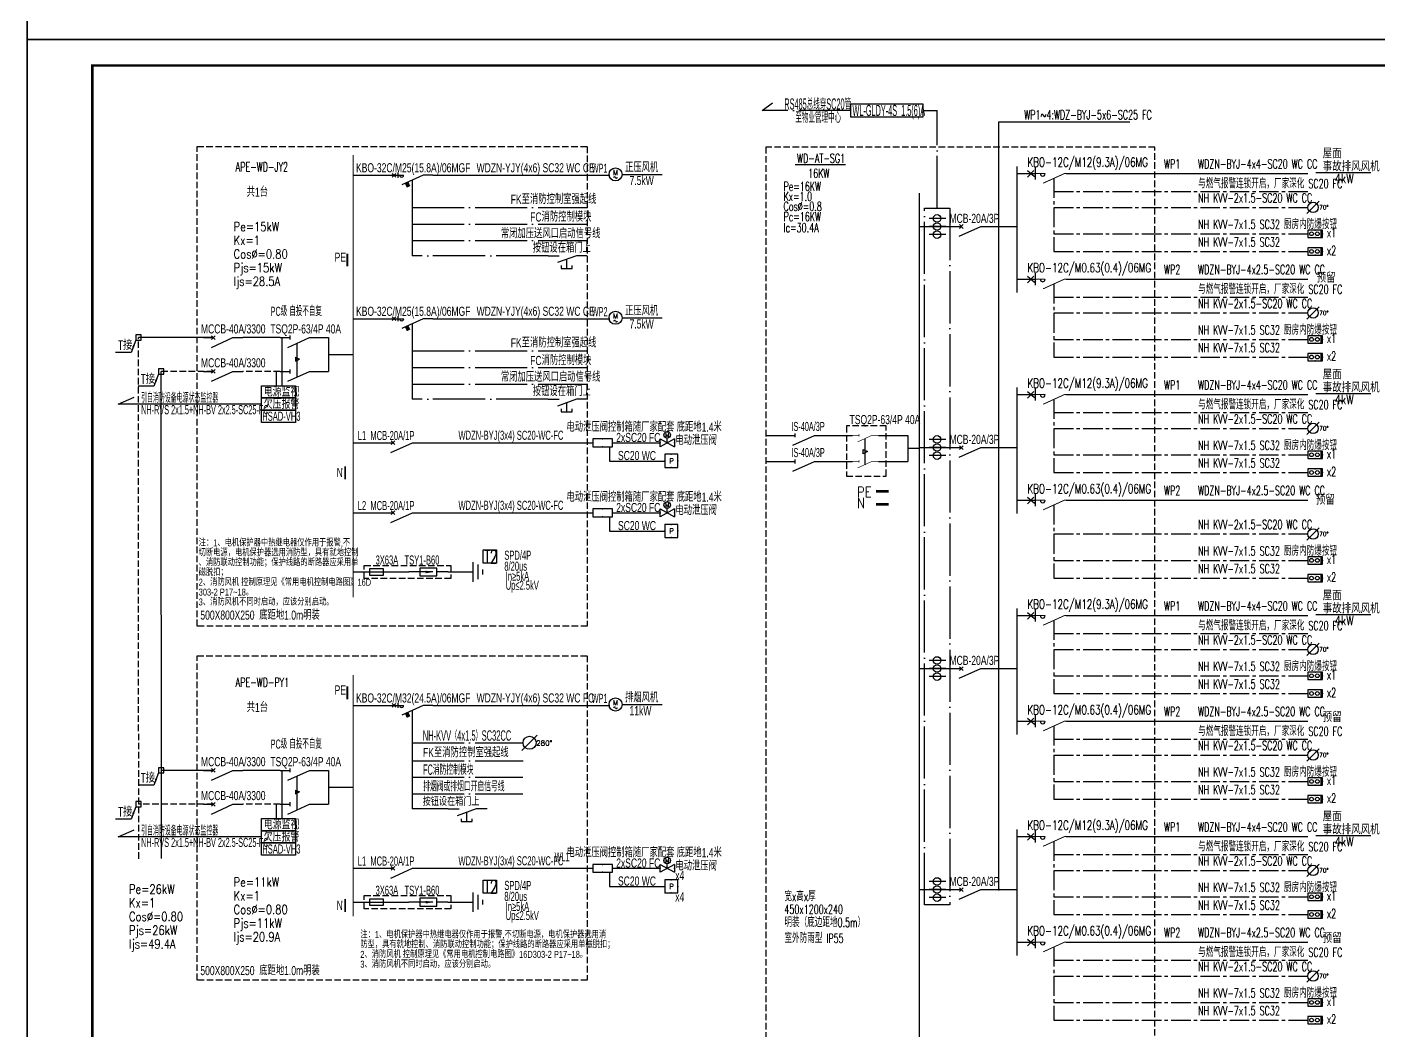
# Model space of a CAD drawing. Extents: x -118086 to 144314, y -110039 to 305761.
# Drawn here: x 27084 to 78952, y 148923 to 187436 of the extents above; entities that cross this region are included whole.
import ezdxf
from ezdxf.enums import TextEntityAlignment as Align

# ---------------------------------------------------------------- set-up
doc = ezdxf.new("R2010")
doc.units = 0
doc.header["$LTSCALE"] = 1000
for name, pattern in [('CENTER2', [1.125, 0.75, -0.125, 0.125, -0.125]), ('CONTINOUS', [0]), ('DASH', [0.35, 0.25, -0.1]), ('DOTE', [2.42, 2, -0.2, 0.02, -0.2])]:
    doc.linetypes.add(name, pattern=pattern)
doc.layers.get('0').update_dxf_attribs({"linetype": 'CONTINUOUS'})
for name, color, linetype in [('D-TEXT', 7, 'CONTINUOUS'), ('DIM-照明', 3, 'CONTINUOUS'), ('DIM-箱柜', 3, 'CONTINUOUS'), ('DOTLN', 2, 'DASH'), ('DQ', 7, 'CONTINOUS'), ('EL-1', 4, 'DASH'), ('EL-TEXT', 3, 'CONTINUOUS'), ('ELEMENT', 3, 'CONTINUOUS'), ('EQUIP', 3, 'CONTINUOUS'), ('EQUIP-动力', 3, 'CONTINUOUS'), ('EQUIP-消防', 3, 'CONTINUOUS'), ('EQUIP-照明', 3, 'CONTINUOUS'), ('EQUIP-箱柜', 3, 'CONTINUOUS'), ('PUB_TEXT', 7, 'CONTINUOUS'), ('SHEBEI', 7, 'CONTINUOUS'), ('SIG_TEXT', 7, 'CONTINUOUS'), ('TEL_LEAD', 3, 'CONTINUOUS'), ('TEL_TEXT', 3, 'CONTINUOUS'), ('TEL_TITLE', 7, 'CONTINUOUS'), ('WIRE', 4, 'CONTINUOUS'), ('WIRE-照明', 1, 'CONTINUOUS'), ('WIRE-系统', 4, 'CONTINUOUS'), ('XT', 6, 'CONTINUOUS'), ('内审意见修改', 2, 'CONTINUOUS')]:
    doc.layers.add(name, color=color, linetype=linetype)
doc.layers.add('内审要求修改2.10', color=6, linetype='CONTINUOUS', plot=False)
doc.layers.get('内审要求修改2.10').off()
doc.styles.add('_COMPLEX', font='ros.shx', dxfattribs={"width": 0.6, "bigfont": 'jd.shx'})
doc.styles.add('_HZTXT', font='ROS', dxfattribs={"width": 0.8, "bigfont": 'JD'})
doc.styles.add('_JD', font='ros.shx', dxfattribs={"width": 0.65, "bigfont": 'jd.shx'})
doc.styles.add('_TCH_LABEL', font='COMPLEX', dxfattribs={"bigfont": 'GBCBIG'})
doc.styles.add('_TEL_DIM', font='ROMANS2', dxfattribs={"width": 0.8, "height": 3.5, "bigfont": 'HZDF2'})
doc.styles.add('B', font='ros.shx', dxfattribs={"width": 0.8, "bigfont": 'jd.shx'})
doc.styles.add('DIM_FONT', font='ROMANS', dxfattribs={"bigfont": 'HZTXT'})
doc.styles.add('HZDX', font='ros.shx', dxfattribs={"width": 0.75, "height": 500, "bigfont": 'jd.shx'})
doc.styles.get("Standard").update_dxf_attribs({"font": 'GBENOR', "bigfont": 'GBCBIG'})

# ---------------------------------------------------------------- blocks, each defined once
blk = doc.blocks.new('SADF AGF AERG AER GER')
at = {"layer": 'DIM-箱柜'}
blk.add_lwpolyline([(-462150, -1228514), (-378050, -1228514), (-378050, -1287914), (-462150, -1287914)], close=True, dxfattribs=at)
blk = doc.blocks.new('A$C6873132B')
at = {"layer": 'DIM-箱柜'}
blk.add_blockref('SADF AGF AERG AER GER', (378050, 1287914), dxfattribs=at)
blk = doc.blocks.new('M_M8')
for p, q in [((-0.25, -0.2), (0, -0.75)), ((0.05, -0.25), (-0.05, -0.25))]:
    blk.add_line(p, q)
for points in [[(0, 0), (0, -0.25)], [(0, -0.75), (0, -1)]]:
    blk.add_lwpolyline(points)
at = {"style": 'DIM_FONT', "width": 0.8, "flags": 9}
blk.add_attdef('S', (0.25, -0.5), '', height=0.2, dxfattribs=at)
blk = doc.blocks.new('M_M7')
for p, q in [((-0.25, -0.2), (0, -0.75)), ((-0.047, -0.297), (0.047, -0.203)), ((-0.047, -0.203), (0.047, -0.297))]:
    blk.add_line(p, q)
for points in [[(0, 0), (0, -0.25)], [(0, -0.75), (0, -1)]]:
    blk.add_lwpolyline(points)
at = {"width": 0.8, "flags": 9}
blk.add_attdef('S', (0.25, -0.5), '', height=0.2, dxfattribs=at)
blk = doc.blocks.new('$equip$00001413')
for p, q in [((0.75, 0.6), (-0.75, 0.6)), ((-0.75, 0.6), (-0.75, 0)), ((-0.75, 0), (0.75, 0)), ((0.75, 0), (0.75, 0.6))]:
    blk.add_line(p, q)
for p in [(-0.75, 0.3), (0, 0.6), (0, 0), (0.75, 0.3)]:
    blk.add_point(p)
at = {"style": '_TCH_LABEL', "flags": 9}
blk.add_attdef('A', (0, 0), '', height=0.00002, dxfattribs=at)
blk = doc.blocks.new('$equip$00002457')
for p, q in [((-0.5, 0.5), (-0.5, -0.5)), ((0.5, 0.5), (-0.5, 0.5)), ((0.5, -0.5), (0.5, 0.5)), ((-0.5, -0.5), (0.5, -0.5))]:
    blk.add_line(p, q)
at = {"const_width": 0.05}
blk.add_lwpolyline([(-0.5, 0.5), (0.5, 0.5), (0.5, -0.5), (-0.5, -0.5), (-0.5, 0.5), (0.5, 0.5)], dxfattribs=at)
for p in [(0, 0.5), (-0.5, 0), (0, -0.5), (0.5, 0)]:
    blk.add_point(p)
at = {"color": 7, "style": '_TEL_DIM'}
blk.add_attdef('$TEXT$', text='', height=0.4, dxfattribs=at).set_placement((0.02, -0.01), align=Align.MIDDLE_CENTER)
at = {"color": 7, "style": '_TEL_DIM', "flags": 1}
blk.add_attdef('A', text='', height=0.00002, dxfattribs=at).set_placement((0, 0), align=Align.MIDDLE_CENTER)
blk = doc.blocks.new('$equip$00002601')
for p, q in [((-0.55, -0.9), (-0.55, -0.3)), ((-0.55, -0.3), (0.55, -0.9)), ((0.55, -0.3), (-0.55, -0.9)), ((0, -0.6), (0, -0.25)), ((0.55, -0.3), (0.55, -0.9))]:
    blk.add_line(p, q)
blk.add_circle((0, 0), 0.25)
for p in [(-0.25, 0), (0, 0.25), (0.25, 0), (-0.55, -0.6), (0.55, -0.6)]:
    blk.add_point(p)
at = {"color": 7, "style": '_TEL_DIM'}
blk.add_attdef('$TEXT$', text='', height=0.3, dxfattribs=at).set_placement((0, 0), align=Align.MIDDLE_CENTER)
at = {"color": 7, "style": '_TEL_DIM', "flags": 1}
blk.add_attdef('A', text='', height=0.00002, dxfattribs=at).set_placement((0, 0), align=Align.MIDDLE_CENTER)
blk = doc.blocks.new('$element$00000517')
for points in [[(0, 0), (0, -0.25)], [(0, -1), (0, -0.75), (-0.25, -0.2)]]:
    blk.add_lwpolyline(points)
blk.add_arc((-0.003, -0.2), 0.0501, 86.8202, 273.1798)
blk.add_solid([(-0.319, -0.33), (-0.213, -0.282), (-0.278, -0.421), (-0.172, -0.373)])
at = {"flags": 9}
blk.add_attdef('S', (0, 0), '', height=0.00000667, dxfattribs=at)
blk = doc.blocks.new('$equip$00001948')
blk.add_circle((0, 0), 0.5)
for centre, radius, start, end in [((-0.07, -0.27), 0.0768, 17.2272, 184.2164), ((0.07, -0.23), 0.0769, 197.2591, 5.1179)]:
    blk.add_arc(centre, radius, start, end)
at = {"layer": 'TEL_TEXT', "style": '_TEL_DIM'}
blk.add_attdef('$TEXT$', text='', height=0.4, dxfattribs=at).set_placement((0, 0.14), align=Align.MIDDLE_CENTER)
at = {"layer": 'TEL_TEXT', "style": '_TEL_DIM', "flags": 1}
blk.add_attdef('A', text='', height=0.00002, dxfattribs=at).set_placement((0, 0), align=Align.MIDDLE_CENTER)
blk = doc.blocks.new('$element$00000544')
for points in [[(-0.25, -0.333), (-0.324, -0.333), (-0.324, -0.617), (-0.25, -0.617)], [(0, -1), (0, -0.721), (-0.176, -0.235)], [(0, 0), (0, -0.283)], [(-0.324, -0.478), (-0.087, -0.478)]]:
    blk.add_lwpolyline(points)
at = {"flags": 9}
blk.add_attdef('S', (0, 0), '', height=0.00000667, dxfattribs=at)
blk = doc.blocks.new('$equip$00001817')
blk.add_line((-0.59, -0.59), (0.59, 0.59))
blk.add_circle((0, 0), 0.5)
at = {"color": 7, "style": '_TEL_DIM', "flags": 1}
blk.add_attdef('A', text='', height=0.00002, dxfattribs=at).set_placement((0, 0), align=Align.MIDDLE_CENTER)
at = {"color": 7, "style": '_TEL_DIM'}
blk.add_attdef('$TEXT$', text='', height=0.4, dxfattribs=at).set_placement((1.36, -0.02), align=Align.MIDDLE_CENTER)
blk = doc.blocks.new('$element$00000578')
at = {"const_width": 0.0233}
for points in [[(0, 0), (0, -0.25)], [(0, -1), (0, -0.75), (-0.25, -0.2)], [(-0.05, -0.25), (0.05, -0.25)]]:
    blk.add_lwpolyline(points, dxfattribs=at)
at = {"flags": 9}
blk.add_attdef('S', (0, 0), '', height=0.00000667, dxfattribs=at)
blk = doc.blocks.new('$equip$00001234')
for p, q in [((0.71, 0.71), (-0.71, 0.71)), ((-0.71, 0.71), (-0.71, -0.01)), ((-0.71, 0), (0.71, 0)), ((0.54, 0.71), (0.54, 0)), ((0.71, 0), (0.71, 0.71))]:
    blk.add_line(p, q)
for centre in [(-0.35, 0.36), (0.2, 0.36)]:
    blk.add_circle(centre, 0.179)
at = {"layer": 'EQUIP-照明'}
for p in [(-0.71, 0.35), (0, 0.71), (0, 0), (0.71, 0.36)]:
    blk.add_point(p, dxfattribs=at)
at = {"layer": 'EQUIP-照明', "flags": 9}
blk.add_attdef('A', (0, 0), '', height=0.00002, dxfattribs=at)
blk = doc.blocks.new('$equip$00001818')
blk.add_line((-0.59, -0.59), (0.59, 0.59))
blk.add_circle((0, 0), 0.5)
at = {"color": 7, "style": '_TEL_DIM', "flags": 1}
blk.add_attdef('A', text='', height=0.00002, dxfattribs=at).set_placement((0, 0), align=Align.MIDDLE_CENTER)
at = {"color": 7, "style": '_TEL_DIM'}
blk.add_attdef('$TEXT$', text='', height=0.4, dxfattribs=at).set_placement((1.04, 0), align=Align.MIDDLE_CENTER)
blk = doc.blocks.new('$element$00000577')
at = {"const_width": 0.0233}
for points in [[(0, 0), (0, -0.25)], [(-0.25, -0.2), (0, -0.75), (0, -1)]]:
    blk.add_lwpolyline(points, dxfattribs=at)
blk.add_arc((-0.008, -0.192), 0.0589, 81.8699, 278.1301)
at = {"flags": 9}
blk.add_attdef('S', (0, 0), '', height=0.00000667, dxfattribs=at)
blk = doc.blocks.new('M_M24')
for p, q in [((-0.25, -0.375), (0.25, -0.375)), ((-0.1875, -0.5), (0.1875, -0.5)), ((-0.0625, -0.625), (0.0625, -0.625))]:
    blk.add_line(p, q)
blk.add_lwpolyline([(0, 0), (0, -0.375)])
at = {"width": 0.8, "flags": 9}
blk.add_attdef('S', (0.25, -0.5), '', height=0.2, dxfattribs=at)
blk = doc.blocks.new('M_M17')
for p, q in [((-0.1, -0.717), (-0.1, -0.283)), ((-0.1, -0.283), (0.1, -0.283)), ((0.1, -0.283), (0.1, -0.717)), ((0, -0.383), (0, -0.717)), ((0.1, -0.717), (-0.1, -0.717))]:
    blk.add_line(p, q)
for points in [[(0, 0), (0, -0.283)], [(0, -0.717), (0, -1)]]:
    blk.add_lwpolyline(points)
for points in [[(-0.033, -0.567), (0.033, -0.567), (0, -0.367), (0.033, -0.567)], [(0.033, -0.567), (0, -0.367), (-0.033, -0.567), (0.033, -0.567)], [(0, -0.367), (-0.033, -0.567), (0.033, -0.567), (0, -0.367)]]:
    blk.add_solid(points)
at = {"width": 0.8, "flags": 9}
blk.add_attdef('S', (0.25, -0.5), '', height=0.2, dxfattribs=at)
blk = doc.blocks.new('T2')
at = {"layer": 'DOTLN', "linetype": 'DASH'}
blk.add_lwpolyline([(90187, 212212), (93515, 212212), (93515, 211702), (90187, 211702)], close=True, dxfattribs=at)
at = {"layer": 'ELEMENT'}
blk.add_lwpolyline([(90398, 211827), (90398, 212087), (90908, 212087), (90908, 211827)], close=True, dxfattribs=at)
at = {"layer": 'TEL_TEXT', "ltscale": 2}
blk.add_lwpolyline([(94753, 212803), (95266, 212803), (95266, 212299), (94753, 212299)], close=True, dxfattribs=at)
at = {"layer": 'WIRE-照明'}
for p, q in [((89771, 211957), (91898, 211957)), ((93398, 211957), (94211, 211957))]:
    blk.add_line(p, q, dxfattribs=at)
at = {"layer": 'ELEMENT', "yscale": 1500, "zscale": 1500}
for name, p, xscale, rotation in [('M_M24', (93805, 211957), 1500, 90), ('M_M17', (93398, 211957), -1500, 270)]:
    blk.add_blockref(name, p, dxfattribs=dict(at, xscale=xscale, rotation=rotation))
at = {"layer": 'TEL_TEXT', "style": '_TEL_DIM', "width": 0.64}
blk.add_text('T2', height=500, dxfattribs=at).set_placement((94798, 212299))
at = {"layer": 'TEL_TEXT', "ltscale": 2, "style": '_COMPLEX', "width": 0.6}
for s, p in [('SPD/4P', (95563, 212426)), ('3X63A   TSY1-B60', (90622, 212242)), ('8/20us', (95563, 212005)), ('Up≤2.5kV', (95615, 211275)), ('In≥5kA', (95615, 211621))]:
    blk.add_text(s, height=350, dxfattribs=at).set_placement(p)

msp = doc.modelspace()

# ---------------------------------------------------------------- linework, layer by layer
at = {"color": 0}
msp.add_line((55292, 184236), (55689, 184524), dxfattribs=at)
for p, q in [((65707, 181936), (65465, 181679)), ((65465, 181933), (65730, 181699)), ((65707, 177885), (65465, 177628)), ((65465, 177881), (65730, 177648)), ((65707, 173457), (65465, 173200)), ((65465, 173454), (65730, 173221)), ((65707, 169406), (65465, 169149)), ((65465, 169403), (65730, 169170)), ((65707, 164979), (65465, 164721)), ((65465, 164975), (65730, 164742)), ((65707, 160928), (65465, 160670)), ((65465, 160924), (65730, 160691)), ((65707, 156500), (65465, 156243)), ((65465, 156497), (65730, 156263)), ((65707, 152449), (65465, 152192)), ((65465, 152445), (65730, 152212))]:
    msp.add_line(p, q)
at = {"color": 2}
msp.add_lwpolyline([(58689, 184495), (61446, 184495), (61446, 183976), (58689, 183976)], close=True, dxfattribs=at)
at = {"linetype": 'DASH'}
for points in [[(48579, 164453), (33612, 164453), (33612, 182852), (48579, 182852)], [(48579, 150875), (33612, 150875), (33612, 163319), (48579, 163319)]]:
    msp.add_lwpolyline(points, close=True, dxfattribs=at)
at = {"linetype": 'Continuous', "const_width": 72.9}
for points in [[(39371, 178747), (39371, 178250)], [(39291, 170585), (39291, 170088)], [(39371, 162145), (39371, 161648)], [(39291, 153983), (39291, 153486)]]:
    msp.add_lwpolyline(points, dxfattribs=at)
at = {"color": 2}
for centre in [(61999, 180096), (61999, 179784), (61999, 179473), (61999, 171617), (61999, 171305), (61999, 170994), (61999, 163138), (61999, 162826), (61999, 162516), (61999, 154660), (61999, 154348), (61999, 154037)]:
    msp.add_circle(centre, 143, dxfattribs=at)
at = {"layer": 'DOTLN', "linetype": 'DASH'}
for points in [[(55423, 145947), (70355, 145947), (70355, 182833), (55423, 182833)], [(58518, 170212), (60049, 170212), (60049, 172132), (58518, 172132)]]:
    msp.add_lwpolyline(points, close=True, dxfattribs=at)
at = {"layer": 'ELEMENT'}
for p, q in [((41088, 181823), (41229, 181681)), ((41229, 181823), (41088, 181681)), ((41308, 181852), (41308, 181652)), ((41088, 176318), (41229, 176177)), ((41229, 176318), (41088, 176177)), ((41309, 176347), (41309, 176147)), ((41088, 161484), (41229, 161343)), ((41229, 161484), (41088, 161343)), ((41308, 161513), (41308, 161313))]:
    msp.add_line(p, q, dxfattribs=at)
at = {"layer": 'ELEMENT', "ltscale": 100}
for p, q in [((59165, 171068), (59165, 171228)), ((59165, 171228), (59334, 171148)), ((59223, 171647), (59223, 170647)), ((59334, 171148), (59165, 171068))]:
    msp.add_line(p, q, dxfattribs=at)
at = {"layer": 'EQUIP'}
for points in [[(31260, 175423), (31460, 175423), (31460, 175623), (31260, 175623)], [(32130, 174122), (32330, 174122), (32330, 174322), (32130, 174322)], [(32130, 158821), (32330, 158821), (32330, 159021), (32130, 159021)], [(31260, 157520), (31460, 157520), (31460, 157720), (31260, 157720)]]:
    msp.add_lwpolyline(points, close=True, dxfattribs=at)
at = {"layer": 'EQUIP-箱柜'}
for p, q in [((49912, 181785), (51455, 181785)), ((49912, 176281), (51455, 176281)), ((49437, 171337), (49437, 170787)), ((49541, 171487), (51369, 171487)), ((49437, 170787), (51548, 170787)), ((49437, 168650), (49437, 168100)), ((49541, 168800), (51369, 168800)), ((49437, 168100), (51548, 168100)), ((49912, 161447), (51455, 161447)), ((49541, 155162), (51369, 155162)), ((49437, 155012), (49437, 154462)), ((49437, 154462), (51548, 154462))]:
    msp.add_line(p, q, dxfattribs=at)
at = {"layer": 'SHEBEI', "linetype": 'DOTE'}
for p, q in [((58689, 184236), (55292, 184236)), ((61446, 184236), (62005, 184236)), ((62005, 180489), (62005, 184236))]:
    msp.add_line(p, q, dxfattribs=at)
msp.add_lwpolyline([(61521, 180489), (62490, 180489), (62490, 153762), (61521, 153762)], close=True, dxfattribs=at)
at = {"layer": 'TEL_LEAD'}
for p, q in [((64367, 154348), (64367, 183795)), ((64367, 183795), (69400, 183795)), ((31260, 175423), (31080, 174955)), ((31260, 175423), (31080, 174955)), ((31260, 175423), (31080, 174955)), ((31080, 174955), (30472, 174955)), ((32130, 174122), (31950, 173654)), ((32130, 174122), (31950, 173654)), ((32130, 174122), (31950, 173654)), ((31950, 173654), (31342, 173654)), ((32130, 158821), (31950, 158353)), ((32130, 158821), (31950, 158353)), ((32130, 158821), (31950, 158353)), ((31950, 158353), (31342, 158353)), ((31260, 157520), (31080, 157052)), ((31260, 157520), (31080, 157052)), ((31260, 157520), (31080, 157052)), ((31080, 157052), (30472, 157052))]:
    msp.add_line(p, q, dxfattribs=at)
for points in [[(31260, 175423, 0, 80, 0), (31152, 175143, 0, 0, 0)], [(31260, 175423, 0, 80, 0), (31152, 175143, 0, 0, 0)], [(31260, 175423, 0, 80, 0), (31152, 175143, 0, 0, 0)], [(32130, 174122, 0, 80, 0), (32022, 173842, 0, 0, 0)], [(32130, 174122, 0, 80, 0), (32022, 173842, 0, 0, 0)], [(32130, 174122, 0, 80, 0), (32022, 173842, 0, 0, 0)], [(32130, 158821, 0, 80, 0), (32022, 158541, 0, 0, 0)], [(32130, 158821, 0, 80, 0), (32022, 158541, 0, 0, 0)], [(32130, 158821, 0, 80, 0), (32022, 158541, 0, 0, 0)], [(31260, 157520, 0, 80, 0), (31152, 157240, 0, 0, 0)], [(31260, 157520, 0, 80, 0), (31152, 157240, 0, 0, 0)], [(31260, 157520, 0, 80, 0), (31152, 157240, 0, 0, 0)]]:
    msp.add_lwpolyline(points, format="xyseb", dxfattribs=at)
at = {"layer": 'TEL_LEAD', "const_width": 40}
msp.add_lwpolyline([(64367, 154328, 1), (64367, 154368, 1)], format="xyb", close=True, dxfattribs=at)
at = {"layer": 'TEL_TEXT'}
for p, q in [((56553, 182159), (58484, 182159)), ((76529, 181851), (78635, 181851)), ((76529, 173373), (78635, 173373)), ((76529, 164894), (78635, 164894)), ((76529, 156415), (78635, 156415))]:
    msp.add_line(p, q, dxfattribs=at)
at = {"layer": 'TEL_TEXT', "linetype": 'Continuous'}
for p, q in [((41857, 181558), (41857, 178664)), ((41858, 176054), (41858, 173160)), ((41857, 161220), (41857, 157440))]:
    msp.add_line(p, q, dxfattribs=at)
at = {"layer": 'TEL_TEXT', "linetype": 'DOTE'}
for p, q in [((41857, 180517), (48590, 180517, 0)), ((41857, 179879), (48578, 179879)), ((41857, 179242), (48578, 179242)), ((47078, 178664), (41857, 178664)), ((41858, 175013), (48590, 175013, 0)), ((41858, 174375), (48579, 174375)), ((41858, 173737), (48579, 173737)), ((47079, 173160), (41858, 173160)), ((41857, 159977), (46113, 159977)), ((41857, 159292), (46113, 159292)), ((41857, 158655, 0), (46101, 158655, 0)), ((41857, 158017, 0), (46101, 158017, 0)), ((43240, 157440, 0), (41857, 157440))]:
    msp.add_line(p, q, dxfattribs=at)
at = {"layer": 'TEL_TEXT', "const_width": 100}
for points in [[(59656, 169626), (60139, 169626)], [(59656, 169128), (60139, 169128)]]:
    msp.add_lwpolyline(points, dxfattribs=at)
at = {"layer": 'TEL_TITLE'}
for points in [[(27084, 186961), (111184, 186961), (111184, 246361), (27084, 246361)], [(27084, 127561), (111184, 127561), (111184, 186961), (27084, 186961)], [(27084, 127561), (111184, 127561), (111184, 186961), (27084, 186961)]]:
    msp.add_lwpolyline(points, close=True, dxfattribs=at)
at = {"layer": 'TEL_TITLE', "const_width": 100}
msp.add_lwpolyline([(29584, 128561), (110184, 128561), (110184, 185961), (29584, 185961)], close=True, dxfattribs=at)
at = {"layer": 'WIRE'}
for p, q in [((65061, 182085), (65061, 177251)), ((65061, 181818), (65789, 181818)), ((66945, 181818), (68436, 181818)), ((68436, 181818), (76224, 181818)), ((61329, 146484), (61329, 181065)), ((61329, 179784), (62924, 179784)), ((63674, 179784), (65061, 179784)), ((65061, 177767), (65789, 177767)), ((66945, 177767), (68436, 177767)), ((68436, 177767), (76224, 177767)), ((65061, 173606), (65061, 168772)), ((65061, 173339), (65789, 173339)), ((66945, 173339), (68436, 173339)), ((68436, 173339), (76224, 173339)), ((61329, 171305), (62924, 171305)), ((63674, 171305), (65061, 171305)), ((65061, 169288), (65789, 169288)), ((66945, 169288), (68436, 169288)), ((68436, 169288), (76224, 169288)), ((65061, 165128), (65061, 160294)), ((65061, 164861), (65789, 164861)), ((66945, 164861), (68436, 164861)), ((68436, 164861), (76224, 164861)), ((61329, 162826), (62924, 162826)), ((63674, 162826), (65061, 162826)), ((65061, 160809), (65789, 160809)), ((66945, 160809), (68436, 160809)), ((68436, 160809), (76224, 160809)), ((65061, 156649), (65061, 151815)), ((65061, 156382), (65789, 156382)), ((66945, 156382), (68436, 156382)), ((68436, 156382), (76224, 156382)), ((61329, 154348), (62924, 154348)), ((63674, 154348), (65061, 154348)), ((65061, 152331), (65789, 152331)), ((66945, 152331), (68436, 152331)), ((68436, 152331), (76224, 152331))]:
    msp.add_line(p, q, dxfattribs=at)
at = {"layer": 'WIRE', "linetype": 'CENTER2'}
for p, q in [((66478, 181630), (66478, 178823)), ((66478, 181123), (76224, 181123)), ((66478, 180518), (76224, 180518)), ((66478, 179502), (76224, 179502)), ((66478, 178823), (76224, 178823)), ((66478, 177579), (66478, 174772)), ((66478, 177072), (76224, 177072)), ((66478, 176467), (76224, 176467)), ((66478, 175451), (76224, 175451)), ((66478, 174772), (76224, 174772)), ((66478, 173152), (66478, 170344)), ((66478, 172645), (76224, 172645)), ((66478, 172039), (76224, 172039)), ((66478, 171023), (76224, 171023)), ((66478, 170344), (76224, 170344)), ((66478, 169101), (66478, 166293)), ((66478, 167988), (76224, 167988)), ((66478, 166972), (76224, 166972)), ((66478, 166293), (76224, 166293)), ((66478, 164673), (66478, 161866)), ((66478, 164166), (76224, 164166)), ((66478, 163561), (76224, 163561)), ((66478, 162545), (76224, 162545)), ((66478, 161866), (76224, 161866)), ((66478, 160622), (66478, 157814)), ((66478, 160115), (76224, 160115)), ((66478, 159509), (76224, 159509)), ((66478, 158493), (76224, 158493)), ((66478, 157814), (76224, 157814)), ((66478, 156195), (66478, 153387)), ((66478, 155688), (76224, 155688)), ((66478, 155082), (76224, 155082)), ((66478, 154066), (76224, 154066)), ((66478, 153387), (76224, 153387)), ((66478, 152143), (66478, 149336)), ((66478, 151636), (76224, 151636)), ((66478, 151031), (76224, 151031)), ((66478, 150015), (76224, 150015)), ((66478, 149336), (76224, 149336))]:
    msp.add_line(p, q, dxfattribs=at)
at = {"layer": 'WIRE', "color": 4}
for p, q in [((62334, 180096), (61691, 180096)), ((62334, 179784), (61691, 179784)), ((62334, 179473), (61691, 179473)), ((62334, 171617), (61691, 171617)), ((62334, 171305), (61691, 171305)), ((62334, 170994), (61691, 170994)), ((62334, 163138), (61691, 163138)), ((62334, 162826), (61691, 162826)), ((62334, 162516), (61691, 162516)), ((62334, 154660), (61691, 154660)), ((62334, 154348), (61691, 154348)), ((62334, 154037), (61691, 154037))]:
    msp.add_line(p, q, dxfattribs=at)
at = {"layer": 'WIRE-照明'}
for p, q in [((39599, 181752), (41383, 181753)), ((42658, 181752), (49448, 181753)), ((39600, 176247), (41384, 176248)), ((42659, 176247), (49448, 176248)), ((38290, 175523), (38650, 175523)), ((38650, 175523), (38650, 174222)), ((37440, 175307), (37440, 174007)), ((38650, 174872), (39600, 174872)), ((37378, 174767), (37537, 174694)), ((37378, 174767), (37378, 174620)), ((37378, 174620), (37537, 174694)), ((38290, 174222), (38650, 174222)), ((39600, 171487), (40744, 171487)), ((42244, 171487), (48791, 171487)), ((39600, 168800), (40744, 168800)), ((42244, 168800), (48791, 168800)), ((39599, 161413), (41383, 161414)), ((42658, 161413), (49448, 161414)), ((38290, 158921), (38650, 158921)), ((38650, 158921), (38650, 157620)), ((37440, 158705), (37440, 157405)), ((38650, 158270), (39600, 158270)), ((37378, 158165), (37537, 158092)), ((37378, 158165), (37378, 158018)), ((37378, 158018), (37537, 158092)), ((38290, 157620), (38650, 157620)), ((39600, 155162), (40744, 155162)), ((42244, 155162), (48791, 155162))]:
    msp.add_line(p, q, dxfattribs=at)
at = {"layer": 'WIRE-照明', "linetype": 'Continuous'}
for p, q in [((65766, 182043), (65766, 181584)), ((65766, 177992), (65766, 177533)), ((65766, 173564), (65766, 173105)), ((65766, 169513), (65766, 169054)), ((65766, 165086), (65766, 164627)), ((65766, 161034), (65766, 160575)), ((65766, 156607), (65766, 156148)), ((65766, 152556), (65766, 152097))]:
    msp.add_line(p, q, dxfattribs=at)
at = {"layer": 'WIRE-照明', "linetype": 'ByBlock'}
for p, q in [((34235, 175523), (31360, 175523)), ((36790, 175523), (35360, 175523)), ((32239, 155540), (32230, 174222)), ((34235, 158921), (32230, 158921)), ((36790, 158921), (35360, 158921))]:
    msp.add_line(p, q, dxfattribs=at)
at = {"layer": 'WIRE-照明', "linetype": 'DASH'}
for p, q in [((31369, 155527), (31360, 175523)), ((34235, 174222), (32230, 174222)), ((36790, 174222), (35360, 174222)), ((34235, 157620), (31360, 157620)), ((36790, 157620), (35360, 157620))]:
    msp.add_line(p, q, dxfattribs=at)
at = {"layer": 'WIRE-照明', "linetype": 'Continuous', "const_width": 35}
for points in [[(39600, 182531), (39600, 165553)], [(39600, 162573), (39600, 153323)]]:
    msp.add_lwpolyline(points, dxfattribs=at)
at = {"layer": 'WIRE-系统'}
for p, q in [((55423, 171772), (56542, 171772)), ((57667, 171772), (58748, 171772)), ((59748, 171772), (60873, 171772)), ((60873, 171772), (60873, 170772)), ((61329, 171272), (60873, 171272)), ((55423, 170772), (56542, 170772)), ((57667, 170772), (58748, 170772)), ((59748, 170772), (60873, 170772))]:
    msp.add_line(p, q, dxfattribs=at)
at = {"layer": 'XT'}
for p, q in [((36859, 175523), (36859, 173673)), ((36656, 173673), (36656, 174224)), ((30578, 172971), (31193, 173238)), ((36084, 172971), (30578, 172971)), ((36859, 158921), (36859, 157071)), ((36656, 157071), (36656, 157622)), ((30578, 156369), (31193, 156636)), ((36084, 156369), (30578, 156369))]:
    msp.add_line(p, q, dxfattribs=at)
for points in [[(36084, 173673), (37384, 173673), (37384, 173205), (36084, 173205)], [(36084, 173205), (37384, 173205), (37384, 172738), (36084, 172738)], [(36084, 172738), (37384, 172738), (37384, 172270), (36084, 172270)], [(36084, 157071), (37384, 157071), (37384, 156603), (36084, 156603)], [(36084, 156603), (37384, 156603), (37384, 156135), (36084, 156135)], [(36084, 156135), (37384, 156135), (37384, 155668), (36084, 155668)]]:
    msp.add_lwpolyline(points, close=True, dxfattribs=at)

# ---------------------------------------------------------------- block references
at = {"layer": 'DIM-箱柜'}
for p in [(489234, 1474875), (489234, 1415475), (489234, 1415475)]:
    msp.add_blockref('SADF AGF AERG AER GER', p, dxfattribs=at)
at = {"layer": 'DQ', "xscale": 1500, "yscale": 1500, "zscale": 1500, "rotation": 90}
for p in [(36790, 175523), (36790, 174222), (56167, 171772), (56167, 170772), (36790, 158921), (36790, 157620)]:
    msp.add_blockref('M_M8', p, dxfattribs=at)
at = {"layer": 'EL-1'}
for p in [(-50167, -45427), (-50167, -58095)]:
    msp.add_blockref('T2', p, dxfattribs=at)
at = {"layer": 'ELEMENT', "xscale": 1500, "yscale": 1500, "zscale": 1500, "rotation": 90}
for name, p in [('$element$00000517', (41158, 181752)), ('$element$00000577', (65765, 181818)), ('M_M7', (62549, 179784)), ('$element$00000577', (65765, 177767)), ('$element$00000517', (41159, 176247)), ('M_M7', (33860, 175523)), ('M_M7', (33860, 174222)), ('$element$00000577', (65765, 173339)), ('M_M7', (40744, 171487)), ('M_M7', (62549, 171305)), ('$element$00000577', (65765, 169288)), ('M_M7', (40744, 168800)), ('$element$00000577', (65765, 164861)), ('M_M7', (62549, 162826)), ('$element$00000517', (41158, 161413)), ('$element$00000577', (65765, 160809)), ('M_M7', (33860, 158921)), ('M_M7', (33860, 157620)), ('$element$00000577', (65765, 156382)), ('M_M7', (40744, 155162)), ('M_M7', (62549, 154348)), ('$element$00000577', (65765, 152331))]:
    msp.add_blockref(name, p, dxfattribs=at)
at = {"layer": 'ELEMENT', "ltscale": 100, "xscale": 1000.00000050012, "yscale": 1000.00000050012, "zscale": 1000.00000050012, "rotation": 90}
for p in [(58748, 171772), (58748, 171772), (58748, 170772)]:
    msp.add_blockref('$element$00000578', p, dxfattribs=at)
at = {"layer": 'EQUIP-动力', "linetype": 'ByBlock', "xscale": 500, "yscale": 500, "zscale": 500}
for p in [(49662, 181785), (49662, 176281), (49662, 161447)]:
    msp.add_blockref('$equip$00001948', p, dxfattribs=at).add_auto_attribs({'$TEXT$': 'M'})
at = {"layer": 'EQUIP-动力'}
for name, p, xscale, yscale, zscale, values in [('$equip$00001818', (76424, 180518), 400, 400, 400, {'$TEXT$': '70%%D'}), ('$equip$00001818', (76424, 176467), 400, 400, 400, {'$TEXT$': '70%%D'}), ('$equip$00001818', (76424, 172039), 400, 400, 400, {'$TEXT$': '70%%D'}), ('$equip$00002601', (51644, 171787), 500, 500, 500, {'$TEXT$': 'M'}), ('$equip$00002601', (51644, 169100), 500, 500, 500, {'$TEXT$': 'M'}), ('$equip$00001818', (76424, 167988), 400, 400, 400, {'$TEXT$': '70%%D'}), ('$equip$00001818', (76424, 163561), 400, 400, 400, {'$TEXT$': '70%%D'}), ('$equip$00001818', (76424, 159509), 400, 400, 400, {'$TEXT$': '70%%D'}), ('$equip$00002601', (51644, 155462), 500, 500, 500, {'$TEXT$': 'M'}), ('$equip$00001818', (76424, 155082), 400, 400, 400, {'$TEXT$': '70%%D'}), ('$equip$00001818', (76424, 151031), 400, 400, 400, {'$TEXT$': '70%%D'})]:
    msp.add_blockref(name, p, dxfattribs=dict(at, xscale=xscale, yscale=yscale, zscale=zscale)).add_auto_attribs(values)
ref = msp.add_blockref('$equip$00001817', (46363, 159977), dxfattribs=dict(at, xscale=500, yscale=500, zscale=500))
ref.add_attrib('$TEXT$', '280%%D', dxfattribs={"layer": '0', "color": 7, "height": 200, "style": '_TEL_DIM'}).set_placement((46926, 159968), align=Align.MIDDLE_CENTER)
at = {"layer": 'EQUIP-消防', "linetype": 'ByBlock', "xscale": 500, "yscale": 500, "zscale": 500}
for p in [(51798, 170794), (51798, 168107), (51798, 154469)]:
    msp.add_blockref('$equip$00002457', p, dxfattribs=at).add_auto_attribs({'$TEXT$': 'P'})
at = {"layer": 'EQUIP-照明', "xscale": 400, "yscale": 400, "zscale": 400}
for p in [(76507, 179362), (76507, 178683), (76507, 175311), (76507, 174632), (76507, 170883), (76507, 170204), (76507, 166832), (76507, 166153), (76507, 162405), (76507, 161726), (76507, 158353), (76507, 157674), (76507, 153926), (76507, 153247), (76507, 149875), (76507, 149196)]:
    msp.add_blockref('$equip$00001234', p, dxfattribs=at)
at = {"layer": 'EQUIP-箱柜', "xscale": 500, "yscale": 500, "zscale": 500}
for p in [(49166, 171337), (49166, 168650), (49166, 155012)]:
    msp.add_blockref('$equip$00001413', p, dxfattribs=at)
at = {"layer": 'WIRE-系统', "color": 3, "xscale": 1500, "yscale": 1500, "zscale": 1500, "rotation": 90}
for p in [(47078, 178664), (47079, 173160), (43240, 157440, 0)]:
    msp.add_blockref('$element$00000544', p, dxfattribs=at)
at = {"layer": '内审要求修改2.10'}
for p in [(111184, 186961), (111184, 127561), (111184, 127561)]:
    msp.add_blockref('A$C6873132B', p, dxfattribs=at)

# ---------------------------------------------------------------- texts
at = {"layer": 'D-TEXT', "color": 0, "style": '_HZTXT', "width": 0.45}
for s, height, p in [('RS485总线穿SC20管', 428.57, (56139, 184270, 0)), ('至物业管理中心', 428.6, (56562, 183757, 0)), ('WL-GLDY-4S  1.5(6)A', 428.57, (58752, 184022, 0))]:
    msp.add_text(s, height=height, dxfattribs=at).set_placement(p)
at = {"layer": 'D-TEXT', "style": '_HZTXT', "width": 0.45}
msp.add_text('NH-KVV（4x1.5）SC32CC', height=400, dxfattribs=at).set_placement((42267, 160057))
at = {"layer": 'DIM-照明', "style": '_TEL_DIM', "width": 0.8}
msp.add_text('按钮设在箱门上', height=300, dxfattribs=at).set_placement((42261, 157564, 0))
at = {"layer": 'EL-TEXT', "color": 255, "style": '_HZTXT', "width": 0.5}
msp.add_text('FC消防控制模块', height=400, dxfattribs=at).set_placement((42284, 158750, 0))
at = {"layer": 'PUB_TEXT', "style": '_JD', "width": 0.5}
for s, p in [('WP1', (48748, 181846)), ('WP2', (48749, 176341)), ('WP1', (48748, 161507)), ('WL1', (47325, 155429))]:
    msp.add_text(s, height=350, dxfattribs=at).set_placement(p)
at = {"layer": 'SIG_TEXT', "style": '_TEL_DIM', "width": 0.8}
for s, p in [('Pe=15kW', (35010, 179604)), ('Kx=1', (35010, 179079)), ('Cos%%C=0.80', (35010, 178554)), ('Pjs=15kW', (35010, 178029)), ('Ijs=28.5A', (35010, 177504)), ('Pe=11kW', (35010, 154459)), ('Pe=26kW', (30997, 154188)), ('Kx=1', (35010, 153934)), ('Kx=1', (30997, 153663)), ('Cos%%C=0.80', (35010, 153409)), ('Cos%%C=0.80', (30997, 153138)), ('Pjs=11kW', (35010, 152884)), ('Pjs=26kW', (30997, 152613)), ('Ijs=20.9A', (35010, 152359)), ('Ijs=49.4A', (30997, 152088))]:
    msp.add_text(s, height=350, dxfattribs=at).set_placement(p)
at = {"layer": 'SIG_TEXT', "linetype": 'Continuous', "style": '_HZTXT', "width": 0.8}
for s, height, p in [('注：1、电机保护器中热继电器仅作用于报警,不', 267.91, (33669, 167515, 0)), ('切断电源，电机保护器选用消防型，具有就地控制', 267.91, (33669, 167137, 0)), ('、消防联动控制功能；保护线路的断路器应采用单', 267.91, (33669, 166759, 0)), ('磁脱扣；', 267.9, (33669, 166381, 0)), ('2、消防风机 控制原理见《常用电机控制电路图》16D', 267.91, (33669, 166003, 0)), ('303-2 P17~18。', 267.91, (33669, 165625, 0)), ('3、消防风机不同时启动，应该分别启动。', 267.91, (33669, 165247, 0)), ('注：1、电机保护器中热继电器仅作用于报警,不切断电源，电机保护器选用消', 267.91, (39870, 152484, 0)), ('2、消防风机 控制原理见《常用电机控制电路图》16D303-2 P17~18。', 267.91, (39870, 151728, 0)), ('防型，具有就地控制、消防联动控制功能；保护线路的断路器应采用单磁脱扣；', 267.91, (39870, 152106, 0)), ('3、消防风机不同时启动，应该分别启动。', 267.91, (39870, 151350, 0))]:
    msp.add_text(s, height=height, dxfattribs=at).set_placement(p)
at = {"layer": 'TEL_LEAD', "color": 7, "style": '_TEL_DIM'}
for s, height, width, p in [('WP1~4:WDZ-BYJ-5x6-SC25 FC', 350, 0.64, (65340, 183895)), ('T接', 347.2, 0.8, (30577, 175055)), ('T接', 347.2, 0.8, (31447, 173754)), ('T接', 347.2, 0.8, (31447, 158453)), ('T接', 347.2, 0.8, (30577, 157152))]:
    msp.add_text(s, height=height, dxfattribs=dict(at, width=width)).set_placement(p)
at = {"layer": 'TEL_TEXT', "style": '_TEL_DIM'}
for s, height, width, p in [('WD-AT-SG1', 350, 0.64, (56627, 182225)), ('屋面', 350, 0.8, (76794, 182400)), ('APE-WD-JY2', 350, 0.64, (35089, 181896)), ('KBO-12C/M12(9.3A)/06MG', 350, 0.7, (65466, 182077)), ('WP1', 350, 0.64, (70707, 182010)), ('WDZN-BYJ-4x4-SC20 WC CC', 350, 0.64, (72013, 182010)), ('事故排风风机', 350, 0.8, (76794, 181904)), ('16KW', 350, 0.64, (57055, 181650)), ('与燃气报警连锁开启，厂家深化 SC20 FC', 350, 0.64, (72013, 181252)), ('4kW', 350, 0.8, (77251, 181450)), ('Pe=16KW', 350, 0.64, (56107, 181147)), ('Kx=1.0', 350, 0.64, (56107, 180763)), ('NH KVV-2x1.5-SC20 WC CC', 350, 0.64, (72013, 180706)), ('Cos%%C=0.8', 350, 0.64, (56107, 180381)), ('Pc=16KW', 350, 0.64, (56107, 179989)), ('NH KVV-7x1.5 SC32 厨房内防爆按钮', 350, 0.64, (72013, 179690)), ('Ic=30.4A', 350, 0.64, (56112, 179565)), ('x1 ', 350, 0.64, (76953, 179369)), ('NH KVV-7x1.5 SC32 ', 350, 0.64, (72013, 179011)), ('x2', 350, 0.64, (76953, 178690)), ('KBO-12C/M0.63(0.4)/06MG', 350, 0.7, (65466, 178026)), ('WP2', 350, 0.64, (70707, 177959)), ('WDZN-BYJ-4x2.5-SC20 WC CC', 350, 0.64, (72013, 177959)), ('预留', 350, 0.8, (76561, 177635)), ('与燃气报警连锁开启，厂家深化 SC20 FC', 350, 0.64, (72013, 177200)), ('NH KVV-2x1.5-SC20 WC CC', 350, 0.64, (72013, 176655)), ('NH KVV-7x1.5 SC32 厨房内防爆按钮', 350, 0.64, (72013, 175639)), ('x1 ', 350, 0.64, (76953, 175318)), ('NH KVV-7x1.5 SC32 ', 350, 0.64, (72013, 174960)), ('x2', 350, 0.64, (76953, 174639)), ('屋面', 350, 0.8, (76794, 173921)), ('KBO-12C/M12(9.3A)/06MG', 350, 0.7, (65466, 173598)), ('WP1', 350, 0.64, (70707, 173531)), ('WDZN-BYJ-4x4-SC20 WC CC', 350, 0.64, (72013, 173531)), ('事故排风风机', 350, 0.8, (76794, 173425)), ('4kW', 350, 0.8, (77251, 172971)), ('与燃气报警连锁开启，厂家深化 SC20 FC', 350, 0.64, (72013, 172773)), ('NH KVV-2x1.5-SC20 WC CC', 350, 0.64, (72013, 172228)), ('NH KVV-7x1.5 SC32 厨房内防爆按钮', 350, 0.64, (72013, 171212)), ('x1 ', 350, 0.64, (76953, 170890)), ('NH KVV-7x1.5 SC32 ', 350, 0.64, (72013, 170533)), ('x2', 350, 0.64, (76953, 170211)), ('PE', 400, 0.8, (58932, 169401)), ('KBO-12C/M0.63(0.4)/06MG', 350, 0.7, (65466, 169547)), ('WP2', 350, 0.64, (70707, 169480)), ('WDZN-BYJ-4x2.5-SC20 WC CC', 350, 0.64, (72013, 169480)), ('N', 400, 0.8, (58932, 168978)), ('预留', 350, 0.8, (76530, 169118)), ('NH KVV-2x1.5-SC20 WC CC', 350, 0.64, (72013, 168177)), ('NH KVV-7x1.5 SC32 厨房内防爆按钮', 350, 0.64, (72013, 167160)), ('x1 ', 350, 0.64, (76953, 166839)), ('NH KVV-7x1.5 SC32 ', 350, 0.64, (72013, 166481)), ('x2', 350, 0.64, (76953, 166160)), ('KBO-12C/M12(9.3A)/06MG', 350, 0.7, (65466, 165120)), ('屋面', 350, 0.8, (76794, 165443)), ('WP1', 350, 0.64, (70707, 165053)), ('WDZN-BYJ-4x4-SC20 WC CC', 350, 0.64, (72013, 165053)), ('事故排风风机', 350, 0.8, (76794, 164947)), ('与燃气报警连锁开启，厂家深化 SC20 FC', 350, 0.64, (72013, 164294)), ('4kW', 350, 0.8, (77251, 164493)), ('NH KVV-2x1.5-SC20 WC CC', 350, 0.64, (72013, 163749)), ('NH KVV-7x1.5 SC32 厨房内防爆按钮', 350, 0.64, (72013, 162733)), ('APE-WD-PY1', 350, 0.64, (35089, 162124)), ('NH KVV-7x1.5 SC32 ', 350, 0.64, (72013, 162054)), ('x1 ', 350, 0.64, (76953, 162411)), ('x2', 350, 0.64, (76953, 161732)), ('KBO-12C/M0.63(0.4)/06MG', 350, 0.7, (65466, 161068)), ('WP2', 350, 0.64, (70707, 161002)), ('WDZN-BYJ-4x2.5-SC20 WC CC', 350, 0.64, (72013, 161002)), ('预留', 350, 0.8, (76794, 160779)), ('与燃气报警连锁开启，厂家深化 SC20 FC', 350, 0.64, (72013, 160243)), ('NH KVV-2x1.5-SC20 WC CC', 350, 0.64, (72013, 159698)), ('NH KVV-7x1.5 SC32 厨房内防爆按钮', 350, 0.64, (72013, 158682)), ('NH KVV-7x1.5 SC32 ', 350, 0.64, (72013, 158003)), ('x1 ', 350, 0.64, (76953, 158360)), ('x2', 350, 0.64, (76953, 157681)), ('屋面', 350, 0.8, (76794, 156964)), ('KBO-12C/M12(9.3A)/06MG', 350, 0.7, (65466, 156641)), ('WP1', 350, 0.64, (70707, 156574)), ('WDZN-BYJ-4x4-SC20 WC CC', 350, 0.64, (72013, 156574)), ('事故排风风机', 350, 0.8, (76794, 156468)), ('与燃气报警连锁开启，厂家深化 SC20 FC', 350, 0.64, (72013, 155816)), ('4kW', 350, 0.8, (77251, 156014)), ('NH KVV-2x1.5-SC20 WC CC', 350, 0.64, (72013, 155270)), ('NH KVV-7x1.5 SC32 厨房内防爆按钮', 350, 0.64, (72013, 154254)), ('宽x高x厚', 350, 0.64, (56141, 153906)), ('x1 ', 350, 0.64, (76953, 153933)), ('NH KVV-7x1.5 SC32 ', 350, 0.64, (72013, 153575)), ('x2', 350, 0.64, (76953, 153254)), ('明装（底边距地0.5m）', 350, 0.64, (56141, 152911)), ('室外防雨型 IP55', 350, 0.64, (56141, 152304)), ('KBO-12C/M0.63(0.4)/06MG', 350, 0.7, (65466, 152590)), ('WP2', 350, 0.64, (70707, 152523)), ('WDZN-BYJ-4x2.5-SC20 WC CC', 350, 0.64, (72013, 152523)), ('预留', 350, 0.8, (76794, 152300)), ('与燃气报警连锁开启，厂家深化 SC20 FC', 350, 0.64, (72013, 151765)), ('NH KVV-2x1.5-SC20 WC CC', 350, 0.64, (72013, 151219)), ('NH KVV-7x1.5 SC32 厨房内防爆按钮', 350, 0.64, (72013, 150203)), ('x1 ', 350, 0.64, (76953, 149882)), ('NH KVV-7x1.5 SC32 ', 350, 0.64, (72013, 149524)), ('x2', 350, 0.64, (76953, 149203))]:
    msp.add_text(s, height=height, dxfattribs=dict(at, width=width)).set_placement(p)
at = {"layer": 'TEL_TEXT', "ltscale": 2, "style": '_COMPLEX'}
for s, width, p in [('KBO-32C/M25(15.8A)/06MGF', 0.7, (39706, 181862, 0)), ('MCB-20A/3P', 0.7, (62475, 179921)), ('KBO-32C/M25(15.8A)/06MGF', 0.7, (39706, 176357, 0)), ('MCCB-40A/3300', 0.7, (33757, 175681)), ('TSQ2P-63/4P 40A', 0.7, (36419, 175681)), ('MCCB-40A/3300', 0.7, (33757, 174380)), ('引自消防设备电源状态监控器 ', 0.5, (31461, 173025)), ('NH-RVS 2x1.5+NH-BV 2x2.5-SC25-FC ', 0.5, (31461, 172583)), ('TSQ2P-63/4P 40A', 0.7, (58642, 172203)), ('L1  MCB-20A/1P', 0.6, (39773, 171591)), ('MCB-20A/3P', 0.7, (62475, 171442)), ('L2  MCB-20A/1P', 0.6, (39773, 168904)), ('MCB-20A/3P', 0.7, (62475, 162964)), ('KBO-32C/M32(24.5A)/06MGF', 0.7, (39706, 161523, 0)), ('MCCB-40A/3300', 0.7, (33757, 159079)), ('TSQ2P-63/4P 40A', 0.7, (36419, 159079)), ('MCCB-40A/3300', 0.7, (33757, 157778)), ('引自消防设备电源状态监控器 ', 0.5, (31461, 156423)), ('NH-RVS 2x1.5+NH-BV 2x2.5-SC25-FC ', 0.5, (31461, 155981)), ('L1  MCB-20A/1P', 0.6, (39773, 155266)), ('MCB-20A/3P', 0.7, (62475, 154485))]:
    msp.add_text(s, height=350, dxfattribs=dict(at, width=width)).set_placement(p)
at = {"layer": 'TEL_TEXT', "linetype": 'Continuous', "style": 'B', "oblique": 0.7}
for s, width, p in [('WDZN-YJY(4x6) SC32 WC CE', 0.7, (44329, 181862)), ('正压风机', 0.7, (50024, 181871)), ('7.5kW', 0.7, (50198, 181376)), ('共1台', 0.7, (35508, 180929)), ('FK至消防控制室强起线', 0.7, (45639, 180652, 0)), ('FC消防控制模块', 0.7, (46386, 179975)), ('按钮设在箱门上', 0.7, (46486, 178788)), ('PE', 0.7, (38882, 178431)), ('WDZN-YJY(4x6) SC32 WC CE', 0.7, (44330, 176358)), ('正压风机', 0.7, (50024, 176367)), ('7.5kW', 0.7, (50198, 175871)), ('FK至消防控制室强起线', 0.7, (45640, 175148, 0)), ('FC消防控制模块', 0.7, (46386, 174470)), ('按钮设在箱门上', 0.7, (46486, 173284)), ('电动泄压阀控制箱随厂家配套 底距地1.4米', 0.7, (47777, 171914)), ('WDZN-BYJ(3x4) SC20-WC-FC', 0.6, (43633, 171601)), ('2xSC20 FC', 0.7, (49686, 171516)), ('电动泄压阀', 0.7, (51956, 171405)), ('SC20 WC', 0.7, (49755, 170824)), ('N', 0.7, (38961, 170169)), ('电动泄压阀控制箱随厂家配套 底距地1.4米', 0.7, (47777, 169227)), ('WDZN-BYJ(3x4) SC20-WC-FC', 0.6, (43633, 168914)), ('2xSC20 FC', 0.7, (49686, 168829)), ('电动泄压阀', 0.7, (51956, 168718)), ('SC20 WC', 0.7, (49755, 168137)), ('PE', 0.7, (38882, 161829)), ('WDZN-YJY(4x6) SC32 WC FC', 0.7, (44329, 161524)), ('排烟风机', 0.7, (50024, 161533)), ('共1台', 0.7, (35508, 161158)), ('11kW', 0.7, (50198, 161037)), ('FK至消防控制室强起线', 0.7, (42274, 159428)), ('WDZN-BYJ(3x4) SC20-WC-FC', 0.6, (43633, 155276)), ('电动泄压阀控制箱随厂家配套 底距地1.4米', 0.7, (47777, 155589)), ('2xSC20 FC', 0.7, (49686, 155191)), ('电动泄压阀', 0.7, (51956, 155080)), ('SC20 WC', 0.7, (49755, 154500)), ('x4', 0.7, (51952, 154713)), ('x4', 0.7, (51952, 153888)), ('N', 0.7, (38961, 153567))]:
    msp.add_text(s, height=350, dxfattribs=dict(at, width=width)).set_placement(p)
at = {"layer": 'TEL_TEXT', "linetype": 'Continuous', "style": 'B', "width": 0.55}
for s, p in [('PC级 自投不自复', (36430, 176355)), ('IS-40A/3P', (56411, 171938)), ('IS-40A/3P', (56414, 170938)), ('PC级 自投不自复', (36430, 159753))]:
    msp.add_text(s, height=350, dxfattribs=at).set_placement(p)
at = {"layer": 'XT', "style": 'HZDX'}
for s, width, p in [('电源监视', 0.75, (36166, 173261, 37)), ('欠压报警', 0.75, (36166, 172793, 37)), ('HSAD-VH3', 0.6, (36110, 172331)), ('电源监视', 0.75, (36166, 156659, 37)), ('欠压报警', 0.75, (36166, 156191, 37)), ('HSAD-VH3', 0.6, (36110, 155729))]:
    msp.add_text(s, height=350, dxfattribs=dict(at, width=width)).set_placement(p)
at = {"layer": '内审意见修改', "linetype": 'Continuous', "style": 'B', "oblique": 0.7, "width": 0.7}
for s, p in [('常闭加压送风口启动信号线', (45259, 179337)), ('常闭加压送风口启动信号线', (45259, 173833)), ('500X800X250  底距地1.0m明装', (33733, 164701)), ('500X800X250  底距地1.0m明装', (33733, 151064))]:
    msp.add_text(s, height=350, dxfattribs=at).set_placement(p)
at = {"layer": '内审意见修改', "color": 2, "style": '_HZTXT', "width": 0.5}
msp.add_text('排烟阀或排烟口开启信号线', height=400, dxfattribs=at).set_placement((42284, 158112, 0))
at = {"layer": '内审意见修改', "style": '_TEL_DIM', "width": 0.64}
msp.add_text('450x1200x240', height=350, dxfattribs=at).set_placement((56141, 153414))

doc.saveas('drawing.dxf')
